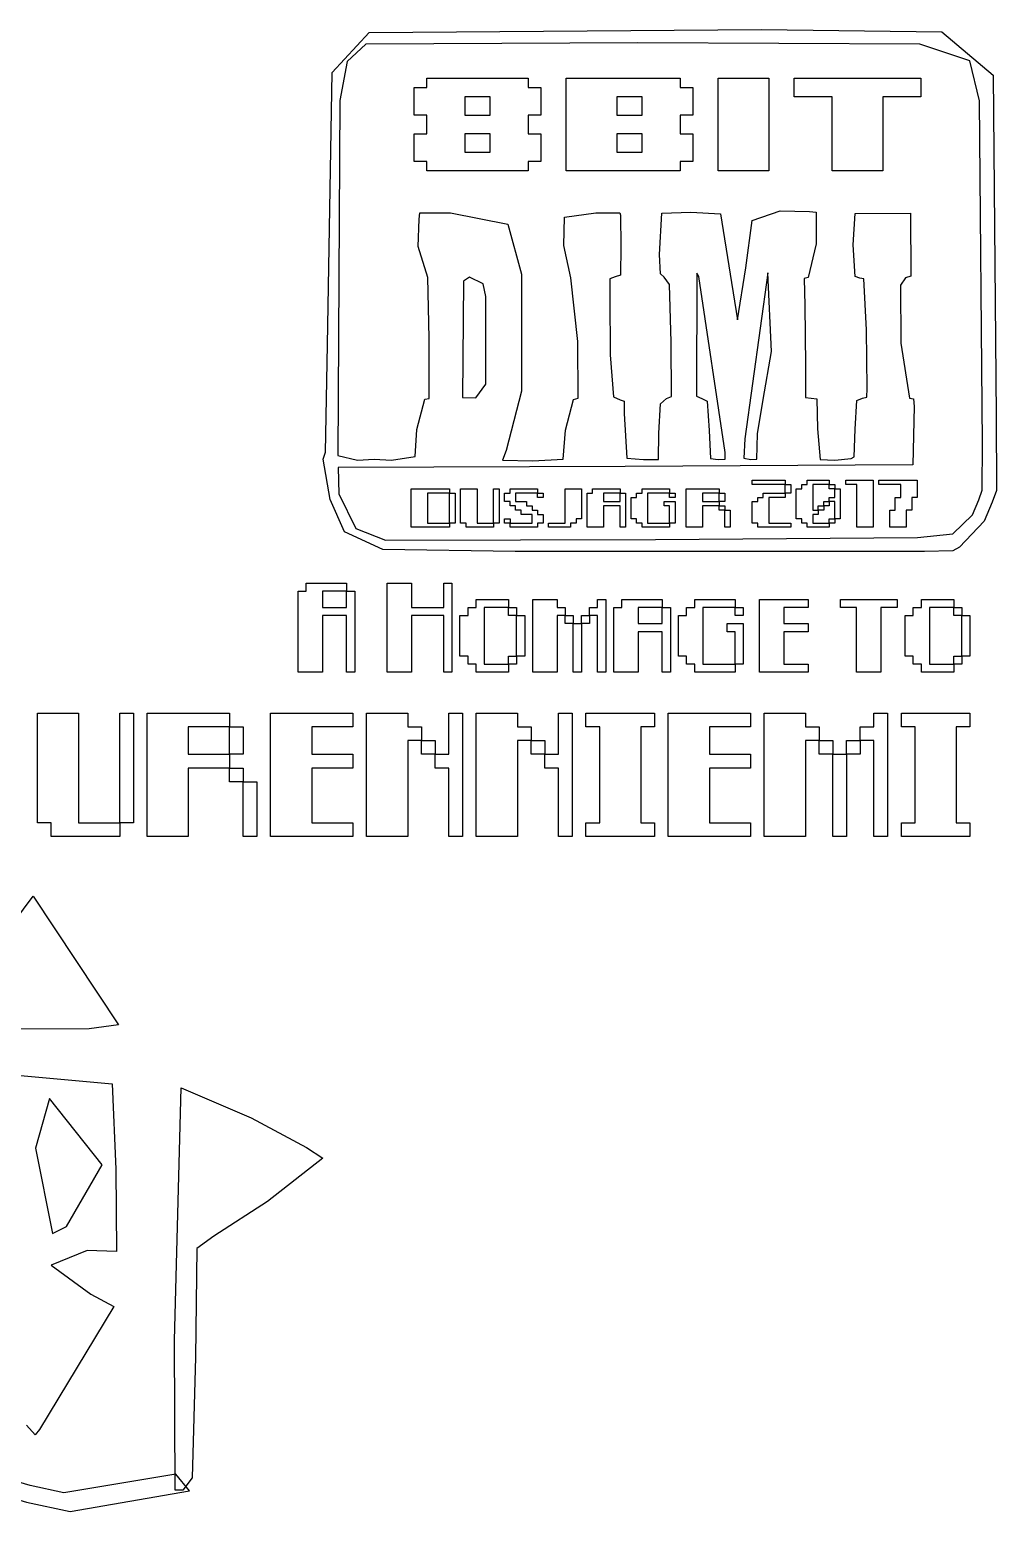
# Model space of a CAD drawing. Extents: x 11 to 122, y 5 to 84.
# Drawn here: x 102.71 to 121.78, y 54.17 to 83.42 of the extents above; entities that cross this region are included whole.
import ezdxf

# ---------------------------------------------------------------- set-up
doc = ezdxf.new("R2010")
doc.units = 0
doc.layers.add('Layer_1', color=7, linetype='CONTINUOUS')

msp = doc.modelspace()

# ---------------------------------------------------------------- linework, layer by layer
at = {"layer": 'Layer_1', "color": 7}
for points in [[(112.28749, 73.119151), (109.675701, 73.158126), (108.923099, 73.504954), (108.638236, 74.140073), (108.499013, 74.937554), (108.54561, 75.078114), (108.585288, 77.19661), (108.675314, 82.570067), (109.410486, 83.358822), (117.149809, 83.418388), (120.708618, 83.376131), (121.721855, 82.517365), (121.783551, 75.80123), (121.784398, 74.321533), (121.704546, 74.090574), (121.546987, 73.718057), (121.055796, 73.201334), (120.926795, 73.131281), (120.367614, 73.115307), (112.287355, 73.119145), (112.28749, 73.119151)], [(115.060047, 73.349958), (120.227028, 73.390578), (120.92572, 73.462748), (121.314221, 73.837751), (121.436604, 74.132865), (121.502974, 74.329791), (121.511497, 75.246748), (121.453179, 82.011456), (121.258401, 82.802477), (120.274069, 83.13237), (114.708263, 83.158701), (109.343105, 83.130874), (108.977368, 82.792247), (108.832018, 82.02198), (108.788982, 75.008981), (109.179306, 74.921614), (109.504551, 74.935838), (109.852367, 74.91865), (110.318293, 74.989468), (110.348183, 75.524663), (110.507244, 76.121388), (110.590807, 76.135782), (110.590807, 77.325588), (110.564927, 78.522391), (110.373874, 79.135911), (110.396706, 79.678715), (110.408644, 79.799921), (111.011815, 79.799658), (112.145634, 79.575173), (112.411597, 78.593172), (112.411335, 76.279791), (112.113785, 75.111462), (112.042488, 74.918077), (112.636004, 74.905688), (113.237027, 74.940503), (113.281048, 75.511848), (113.443027, 76.116596), (113.533019, 76.142081), (113.524609, 77.259636), (113.390652, 78.515482), (113.250139, 79.155365), (113.264843, 79.718322), (113.882856, 79.800062), (114.355756, 79.800062), (114.367129, 79.752632), (114.372661, 79.137864), (114.366847, 78.570527), (114.263399, 78.535297), (114.159944, 78.500073), (114.154413, 78.143516), (114.165786, 76.999043), (114.230254, 76.171903), (114.358541, 76.108036), (114.439296, 76.08337), (114.439378, 75.839022), (114.495811, 74.960433), (114.821047, 74.930673), (115.117078, 74.930673), (115.126872, 75.452395), (115.160335, 76.033228), (115.278685, 76.135017), (115.373376, 76.177689), (115.36522, 77.245815), (115.333111, 78.38772), (115.231587, 78.528755), (115.154033, 78.596006), (115.137748, 78.981962), (115.181095, 79.792233), (115.756549, 79.816561), (116.338102, 79.783803), (116.530137, 78.588005), (116.67387, 77.692127), (116.838538, 78.714486), (116.964762, 79.649479), (117.519154, 79.842243), (118.098491, 79.828696), (118.225669, 79.815149), (118.225669, 79.187188), (118.072422, 78.522919), (117.991588, 78.508271), (118.005191, 77.970291), (118.018794, 76.794316), (118.018794, 76.156327), (118.130391, 76.142103), (118.241984, 76.127879), (118.257224, 75.538094), (118.305981, 74.934325), (118.598157, 74.920214), (118.918863, 74.951961), (118.980932, 74.98381), (118.996708, 75.530858), (119.033592, 76.099392), (119.141946, 76.142326), (119.229211, 76.163775), (119.235815, 76.332412), (119.220096, 77.490671), (119.172081, 78.496898), (119.093482, 78.513803), (119.000493, 78.543956), (118.96033, 79.167438), (119.000374, 79.791067), (120.091807, 79.794708), (120.094065, 78.554158), (119.990692, 78.515908), (119.894215, 78.376764), (119.899041, 77.228272), (120.067428, 76.142626), (120.146665, 76.128994), (120.160325, 75.97774), (120.136787, 74.824445), (114.463054, 74.796056), (108.798781, 74.777232), (108.808715, 74.256066), (109.147221, 73.568652), (109.732126, 73.34262), (115.059985, 73.350042), (115.060047, 73.349958)], [(112.797234, 80.81414), (112.547233, 80.81414), (112.547233, 80.631424), (110.547229, 80.631424), (110.547229, 80.81414), (110.297225, 80.81414), (110.297225, 81.362275), (110.547229, 81.362275), (110.547229, 81.727702), (110.297225, 81.727702), (110.297225, 82.275837), (110.547229, 82.275837), (110.547229, 82.45855), (112.547233, 82.45855), (112.547233, 82.275837), (112.797234, 82.275837), (112.797234, 81.727702), (112.547233, 81.727702), (112.547233, 81.362275), (112.797234, 81.362275), (112.797234, 80.81414)], [(115.797251, 80.81414), (115.547244, 80.81414), (115.547244, 80.631424), (113.297236, 80.631424), (113.297236, 82.45855), (115.547244, 82.45855), (115.547244, 82.275837), (115.797251, 82.275837), (115.797251, 81.727702), (115.547244, 81.727702), (115.547244, 81.362275), (115.797251, 81.362275), (115.797251, 80.81414)], [(117.297254, 80.631424), (116.29725, 80.631424), (116.29725, 82.45855), (117.297254, 82.45855), (117.297254, 80.631424)], [(120.297267, 82.093123), (119.547262, 82.093123), (119.547262, 80.631424), (118.547261, 80.631424), (118.547261, 82.093123), (117.797255, 82.093123), (117.797255, 82.45855), (120.297267, 82.45855), (120.297267, 82.093123)], [(111.797231, 81.727702), (111.797231, 82.093123), (111.297226, 82.093123), (111.297226, 81.727702), (111.797231, 81.727702)], [(114.797247, 81.727702), (114.797247, 82.093123), (114.297243, 82.093123), (114.297243, 81.727702), (114.797247, 81.727702)], [(111.797231, 80.996848), (111.797231, 81.362275), (111.297226, 81.362275), (111.297226, 80.996848), (111.797231, 80.996848)], [(114.797247, 80.996848), (114.797247, 81.362275), (114.297243, 81.362275), (114.297243, 80.996848), (114.797247, 80.996848)], [(111.511588, 76.150852), (111.708588, 76.418628), (111.709152, 78.151853), (111.656865, 78.400542), (111.388282, 78.530341), (111.268129, 78.450839), (111.251083, 76.156923), (111.511687, 76.150855), (111.511687, 76.150855), (111.511588, 76.150852)], [(116.431359, 75.067573), (115.911943, 78.545697), (115.875844, 78.60894), (115.867942, 76.183638), (115.973897, 76.139626), (116.078948, 76.081843), (116.117951, 75.505644), (116.146459, 74.951388), (116.298091, 74.934878), (116.435976, 74.941087), (116.431348, 75.067562), (116.431359, 75.067573)], [(117.071501, 75.436621), (117.181734, 76.118687), (117.346434, 77.066534), (117.276592, 78.616154), (116.819988, 75.342167), (116.802687, 74.956516), (116.94105, 74.93487), (117.05671, 74.941107), (117.071498, 75.43663), (117.071501, 75.436621)], [(110.237075, 73.593865), (110.237075, 73.678298), (110.237075, 73.76273), (110.237075, 73.847163), (110.237075, 73.931598), (110.237075, 74.01603), (110.237075, 74.100468), (110.237075, 74.184901), (110.237075, 74.269333), (110.237075, 74.353763), (110.345609, 74.353763), (110.454144, 74.353763), (110.562675, 74.353763), (110.671206, 74.353763), (110.779743, 74.353763), (110.888275, 74.353763), (110.996806, 74.353763), (110.996806, 74.269333), (110.888275, 74.269333), (110.779743, 74.269333), (110.671206, 74.269333), (110.562675, 74.269333), (110.562675, 74.184901), (110.562675, 74.100468), (110.562675, 74.01603), (110.562675, 73.931598), (110.562675, 73.847163), (110.562675, 73.76273), (110.562675, 73.678298), (110.671206, 73.678298), (110.779743, 73.678298), (110.888275, 73.678298), (110.996806, 73.678298), (110.996806, 73.593865), (110.888275, 73.593865), (110.779743, 73.593865), (110.671206, 73.593865), (110.562675, 73.593865), (110.454144, 73.593865), (110.345609, 73.593865), (110.237075, 73.593865), (110.237075, 73.593865), (110.237075, 73.593865)], [(111.213875, 73.678298), (111.213875, 73.76273), (111.213875, 73.847163), (111.213875, 73.931598), (111.213875, 74.01603), (111.213875, 74.100468), (111.213875, 74.184901), (111.213875, 74.269333), (111.213875, 74.353763), (111.322409, 74.353763), (111.43094, 74.353763), (111.539474, 74.353763), (111.539474, 74.269333), (111.539474, 74.184901), (111.539474, 74.100468), (111.539474, 74.01603), (111.539474, 73.931598), (111.539474, 73.847163), (111.539474, 73.76273), (111.539474, 73.678298), (111.648006, 73.678298), (111.75654, 73.678298), (111.865074, 73.678298), (111.865074, 73.593865), (111.75654, 73.593865), (111.648006, 73.593865), (111.539474, 73.593865), (111.43094, 73.593865), (111.322409, 73.593865), (111.322409, 73.678298), (111.213875, 73.678298), (111.213875, 73.678298), (111.213875, 73.678298)], [(111.865074, 73.678298), (111.865074, 73.76273), (111.865074, 73.847163), (111.865074, 73.931598), (111.865074, 74.01603), (111.865074, 74.100468), (111.865074, 74.184901), (111.865074, 74.269333), (111.865074, 74.353763), (111.973608, 74.353763), (111.973608, 74.269333), (111.973608, 74.184901), (111.973608, 74.100468), (111.973608, 74.01603), (111.973608, 73.931598), (111.973608, 73.847163), (111.973608, 73.76273), (111.973608, 73.678298), (111.865074, 73.678298), (111.865074, 73.678298), (111.865074, 73.678298)], [(112.082143, 74.100468), (112.082143, 74.184901), (112.082143, 74.269333), (112.190674, 74.269333), (112.190674, 74.353763), (112.299211, 74.353763), (112.407745, 74.353763), (112.516274, 74.353763), (112.624808, 74.353763), (112.733342, 74.353763), (112.733342, 74.269333), (112.624808, 74.269333), (112.516274, 74.269333), (112.407745, 74.269333), (112.299211, 74.269333), (112.299211, 74.184901), (112.299211, 74.100468), (112.407745, 74.100468), (112.516274, 74.100468), (112.516274, 74.01603), (112.624808, 74.01603), (112.624808, 73.931598), (112.733342, 73.931598), (112.733342, 73.847163), (112.841876, 73.847163), (112.841876, 73.76273), (112.841876, 73.678298), (112.733342, 73.678298), (112.733342, 73.593865), (112.624808, 73.593865), (112.516274, 73.593865), (112.407745, 73.593865), (112.299211, 73.593865), (112.190674, 73.593865), (112.190674, 73.678298), (112.299211, 73.678298), (112.407745, 73.678298), (112.516274, 73.678298), (112.624808, 73.678298), (112.624808, 73.76273), (112.624808, 73.847163), (112.516274, 73.847163), (112.407745, 73.847163), (112.407745, 73.931598), (112.299211, 73.931598), (112.299211, 74.01603), (112.190674, 74.01603), (112.190674, 74.100468), (112.082143, 74.100468), (112.082143, 74.100468), (112.082143, 74.100468)], [(112.950405, 73.593865), (112.950405, 73.678298), (113.058939, 73.678298), (113.167476, 73.678298), (113.276007, 73.678298), (113.276007, 73.76273), (113.276007, 73.847163), (113.276007, 73.931598), (113.276007, 74.01603), (113.276007, 74.100468), (113.276007, 74.184901), (113.276007, 74.269333), (113.276007, 74.353763), (113.384539, 74.353763), (113.49307, 74.353763), (113.601607, 74.353763), (113.601607, 74.269333), (113.601607, 74.184901), (113.601607, 74.100468), (113.601607, 74.01603), (113.601607, 73.931598), (113.601607, 73.847163), (113.601607, 73.76273), (113.49307, 73.76273), (113.49307, 73.678298), (113.384539, 73.678298), (113.384539, 73.593865), (113.276007, 73.593865), (113.167476, 73.593865), (113.058939, 73.593865), (112.950405, 73.593865), (112.950405, 73.593865), (112.950405, 73.593865)], [(113.710139, 73.593865), (113.710139, 73.678298), (113.710139, 73.76273), (113.710139, 73.847163), (113.710139, 73.931598), (113.710139, 74.01603), (113.710139, 74.100468), (113.710139, 74.184901), (113.710139, 74.269333), (113.81867, 74.269333), (113.81867, 74.353763), (113.927207, 74.353763), (114.035738, 74.353763), (114.144273, 74.353763), (114.252804, 74.353763), (114.361341, 74.353763), (114.361341, 74.269333), (114.252804, 74.269333), (114.144273, 74.269333), (114.035738, 74.269333), (114.035738, 74.184901), (114.035738, 74.100468), (114.144273, 74.100468), (114.252804, 74.100468), (114.361341, 74.100468), (114.361341, 74.184901), (114.361341, 74.269333), (114.469875, 74.269333), (114.469875, 74.184901), (114.469875, 74.100468), (114.469875, 74.01603), (114.469875, 73.931598), (114.469875, 73.847163), (114.469875, 73.76273), (114.469875, 73.678298), (114.469875, 73.593865), (114.361341, 73.593865), (114.361341, 73.678298), (114.361341, 73.76273), (114.361341, 73.847163), (114.361341, 73.931598), (114.361341, 74.01603), (114.252804, 74.01603), (114.144273, 74.01603), (114.035738, 74.01603), (114.035738, 73.931598), (114.035738, 73.847163), (114.035738, 73.76273), (114.035738, 73.678298), (114.035738, 73.593865), (113.927207, 73.593865), (113.81867, 73.593865), (113.710139, 73.593865), (113.710139, 73.593865), (113.710139, 73.593865)], [(114.578407, 73.76273), (114.578407, 73.847163), (114.578407, 73.931598), (114.578407, 74.01603), (114.578407, 74.100468), (114.578407, 74.184901), (114.686941, 74.184901), (114.686941, 74.269333), (114.795472, 74.269333), (114.795472, 74.353763), (114.904006, 74.353763), (115.012538, 74.353763), (115.121075, 74.353763), (115.229606, 74.353763), (115.338138, 74.353763), (115.338138, 74.269333), (115.229606, 74.269333), (115.121075, 74.269333), (115.012538, 74.269333), (114.904006, 74.269333), (114.904006, 74.184901), (114.904006, 74.100468), (114.904006, 74.01603), (114.904006, 73.931598), (114.904006, 73.847163), (114.904006, 73.76273), (114.904006, 73.678298), (115.012538, 73.678298), (115.121075, 73.678298), (115.229606, 73.678298), (115.338138, 73.678298), (115.338138, 73.593865), (115.229606, 73.593865), (115.121075, 73.593865), (115.012538, 73.593865), (114.904006, 73.593865), (114.795472, 73.593865), (114.795472, 73.678298), (114.686941, 73.678298), (114.686941, 73.76273), (114.578407, 73.76273), (114.578407, 73.76273), (114.578407, 73.76273)], [(115.663737, 73.593865), (115.663737, 73.678298), (115.663737, 73.76273), (115.663737, 73.847163), (115.663737, 73.931598), (115.663737, 74.01603), (115.663737, 74.100468), (115.663737, 74.184901), (115.663737, 74.269333), (115.663737, 74.353763), (115.772269, 74.353763), (115.880803, 74.353763), (115.98934, 74.353763), (116.097871, 74.353763), (116.206403, 74.353763), (116.314934, 74.353763), (116.314934, 74.269333), (116.206403, 74.269333), (116.097871, 74.269333), (115.98934, 74.269333), (115.98934, 74.184901), (115.98934, 74.100468), (116.097871, 74.100468), (116.206403, 74.100468), (116.314934, 74.100468), (116.314934, 74.01603), (116.206403, 74.01603), (116.097871, 74.01603), (115.98934, 74.01603), (115.98934, 73.931598), (115.98934, 73.847163), (115.98934, 73.76273), (115.98934, 73.678298), (115.98934, 73.593865), (115.880803, 73.593865), (115.772269, 73.593865), (115.663737, 73.593865), (115.663737, 73.593865), (115.663737, 73.593865)], [(116.966139, 74.438201), (116.966139, 74.52263), (117.074673, 74.52263), (117.183205, 74.52263), (117.291739, 74.52263), (117.40027, 74.52263), (117.508805, 74.52263), (117.617336, 74.52263), (117.617336, 74.438201), (117.508805, 74.438201), (117.40027, 74.438201), (117.291739, 74.438201), (117.183205, 74.438201), (117.074673, 74.438201), (116.966139, 74.438201), (116.966139, 74.438201), (116.966139, 74.438201)], [(117.617336, 74.269333), (117.617336, 74.353763), (117.617336, 74.438201), (117.72587, 74.438201), (117.72587, 74.353763), (117.72587, 74.269333), (117.617336, 74.269333), (117.617336, 74.269333), (117.617336, 74.269333)], [(117.834404, 73.76273), (117.834404, 73.847163), (117.834404, 73.931598), (117.834404, 74.01603), (117.834404, 74.100468), (117.834404, 74.184901), (117.834404, 74.269333), (117.834404, 74.353763), (117.942939, 74.353763), (117.942939, 74.438201), (118.051473, 74.438201), (118.051473, 74.52263), (118.160001, 74.52263), (118.268536, 74.52263), (118.37707, 74.52263), (118.485604, 74.52263), (118.485604, 74.438201), (118.37707, 74.438201), (118.268536, 74.438201), (118.160001, 74.438201), (118.160001, 74.353763), (118.160001, 74.269333), (118.160001, 74.184901), (118.160001, 74.100468), (118.160001, 74.01603), (118.160001, 73.931598), (118.268536, 73.931598), (118.268536, 73.847163), (118.160001, 73.847163), (118.160001, 73.76273), (118.160001, 73.678298), (118.268536, 73.678298), (118.37707, 73.678298), (118.485604, 73.678298), (118.485604, 73.593865), (118.37707, 73.593865), (118.268536, 73.593865), (118.160001, 73.593865), (118.051473, 73.593865), (118.051473, 73.678298), (117.942939, 73.678298), (117.942939, 73.76273), (117.834404, 73.76273), (117.834404, 73.76273), (117.834404, 73.76273)], [(118.485604, 74.353763), (118.485604, 74.438201), (118.594138, 74.438201), (118.594138, 74.353763), (118.485604, 74.353763), (118.485604, 74.353763), (118.485604, 74.353763)], [(118.485604, 74.100468), (118.485604, 74.184901), (118.594138, 74.184901), (118.594138, 74.269333), (118.594138, 74.353763), (118.702667, 74.353763), (118.702667, 74.269333), (118.702667, 74.184901), (118.702667, 74.100468), (118.702667, 74.01603), (118.702667, 73.931598), (118.702667, 73.847163), (118.702667, 73.76273), (118.594138, 73.76273), (118.594138, 73.847163), (118.594138, 73.931598), (118.594138, 74.01603), (118.594138, 74.100468), (118.485604, 74.100468), (118.485604, 74.100468), (118.485604, 74.100468)], [(118.811204, 74.438201), (118.811204, 74.52263), (118.919735, 74.52263), (119.028269, 74.52263), (119.136806, 74.52263), (119.245338, 74.52263), (119.353872, 74.52263), (119.353872, 74.438201), (119.353872, 74.353763), (119.353872, 74.269333), (119.353872, 74.184901), (119.353872, 74.100468), (119.353872, 74.01603), (119.353872, 73.931598), (119.353872, 73.847163), (119.353872, 73.76273), (119.353872, 73.678298), (119.353872, 73.593865), (119.245338, 73.593865), (119.136806, 73.593865), (119.028269, 73.593865), (119.028269, 73.678298), (119.028269, 73.76273), (119.028269, 73.847163), (119.028269, 73.931598), (119.028269, 74.01603), (119.028269, 74.100468), (119.028269, 74.184901), (119.028269, 74.269333), (119.028269, 74.353763), (119.028269, 74.438201), (118.919735, 74.438201), (118.811204, 74.438201), (118.811204, 74.438201), (118.811204, 74.438201)], [(119.462403, 74.438201), (119.462403, 74.52263), (119.570937, 74.52263), (119.679469, 74.52263), (119.788003, 74.52263), (119.896537, 74.52263), (120.005071, 74.52263), (120.113603, 74.52263), (120.222134, 74.52263), (120.222134, 74.438201), (120.222134, 74.353763), (120.222134, 74.269333), (120.222134, 74.184901), (120.113603, 74.184901), (120.113603, 74.100468), (120.113603, 74.01603), (120.113603, 73.931598), (120.005071, 73.931598), (120.005071, 73.847163), (120.005071, 73.76273), (120.005071, 73.678298), (120.005071, 73.593865), (119.896537, 73.593865), (119.788003, 73.593865), (119.679469, 73.593865), (119.679469, 73.678298), (119.679469, 73.76273), (119.679469, 73.847163), (119.679469, 73.931598), (119.788003, 73.931598), (119.788003, 74.01603), (119.788003, 74.100468), (119.788003, 74.184901), (119.896537, 74.184901), (119.896537, 74.269333), (119.896537, 74.353763), (119.896537, 74.438201), (119.788003, 74.438201), (119.679469, 74.438201), (119.570937, 74.438201), (119.462403, 74.438201), (119.462403, 74.438201), (119.462403, 74.438201)], [(110.996806, 73.678298), (110.996806, 73.76273), (110.996806, 73.847163), (110.996806, 73.931598), (110.996806, 74.01603), (110.996806, 74.100468), (110.996806, 74.184901), (110.996806, 74.269333), (111.105338, 74.269333), (111.105338, 74.184901), (111.105338, 74.100468), (111.105338, 74.01603), (111.105338, 73.931598), (111.105338, 73.847163), (111.105338, 73.76273), (111.105338, 73.678298), (110.996806, 73.678298), (110.996806, 73.678298), (110.996806, 73.678298)], [(112.733342, 74.184901), (112.733342, 74.269333), (112.841876, 74.269333), (112.841876, 74.184901), (112.733342, 74.184901), (112.733342, 74.184901), (112.733342, 74.184901)], [(115.229606, 74.01603), (115.229606, 74.100468), (115.338138, 74.100468), (115.446672, 74.100468), (115.446672, 74.01603), (115.446672, 73.931598), (115.446672, 73.847163), (115.446672, 73.76273), (115.446672, 73.678298), (115.338138, 73.678298), (115.338138, 73.76273), (115.338138, 73.847163), (115.338138, 73.931598), (115.338138, 74.01603), (115.229606, 74.01603), (115.229606, 74.01603), (115.229606, 74.01603)], [(115.338138, 74.184901), (115.338138, 74.269333), (115.446672, 74.269333), (115.446672, 74.184901), (115.338138, 74.184901), (115.338138, 74.184901), (115.338138, 74.184901)], [(116.314934, 74.100468), (116.314934, 74.184901), (116.314934, 74.269333), (116.423471, 74.269333), (116.423471, 74.184901), (116.423471, 74.100468), (116.314934, 74.100468), (116.314934, 74.100468), (116.314934, 74.100468)], [(116.314934, 73.931598), (116.314934, 74.01603), (116.423471, 74.01603), (116.423471, 73.931598), (116.314934, 73.931598), (116.314934, 73.931598), (116.314934, 73.931598)], [(116.966139, 73.678298), (116.966139, 73.76273), (116.966139, 73.847163), (116.966139, 73.931598), (116.966139, 74.01603), (116.966139, 74.100468), (117.074673, 74.100468), (117.074673, 74.184901), (117.183205, 74.184901), (117.183205, 74.269333), (117.291739, 74.269333), (117.40027, 74.269333), (117.508805, 74.269333), (117.617336, 74.269333), (117.617336, 74.184901), (117.508805, 74.184901), (117.40027, 74.184901), (117.291739, 74.184901), (117.291739, 74.100468), (117.291739, 74.01603), (117.291739, 73.931598), (117.291739, 73.847163), (117.291739, 73.76273), (117.291739, 73.678298), (117.40027, 73.678298), (117.508805, 73.678298), (117.617336, 73.678298), (117.72587, 73.678298), (117.72587, 73.593865), (117.617336, 73.593865), (117.508805, 73.593865), (117.40027, 73.593865), (117.291739, 73.593865), (117.183205, 73.593865), (117.074673, 73.593865), (117.074673, 73.678298), (116.966139, 73.678298), (116.966139, 73.678298), (116.966139, 73.678298)], [(118.268536, 73.931598), (118.268536, 74.01603), (118.37707, 74.01603), (118.37707, 73.931598), (118.268536, 73.931598), (118.268536, 73.931598), (118.268536, 73.931598)], [(118.37707, 74.01603), (118.37707, 74.100468), (118.485604, 74.100468), (118.485604, 74.01603), (118.37707, 74.01603), (118.37707, 74.01603), (118.37707, 74.01603)], [(112.082143, 73.678298), (112.082143, 73.76273), (112.190674, 73.76273), (112.190674, 73.678298), (112.082143, 73.678298), (112.082143, 73.678298), (112.082143, 73.678298)], [(116.423471, 73.593865), (116.423471, 73.678298), (116.423471, 73.76273), (116.423471, 73.847163), (116.423471, 73.931598), (116.532005, 73.931598), (116.532005, 73.847163), (116.532005, 73.76273), (116.532005, 73.678298), (116.532005, 73.593865), (116.423471, 73.593865), (116.423471, 73.593865), (116.423471, 73.593865)], [(118.485604, 73.678298), (118.485604, 73.76273), (118.594138, 73.76273), (118.594138, 73.678298), (118.485604, 73.678298), (118.485604, 73.678298), (118.485604, 73.678298)], [(108.005756, 70.733566), (108.005756, 70.893292), (108.005756, 71.053016), (108.005756, 71.212742), (108.005756, 71.372469), (108.005756, 71.532195), (108.005756, 71.691919), (108.005756, 71.851646), (108.005756, 72.011375), (108.005756, 72.171101), (108.005756, 72.330825), (108.165485, 72.330825), (108.165485, 72.490551), (108.325209, 72.490551), (108.484935, 72.490551), (108.644662, 72.490551), (108.804388, 72.490551), (108.964115, 72.490551), (108.964115, 72.330825), (108.804388, 72.330825), (108.644662, 72.330825), (108.484935, 72.330825), (108.484935, 72.171101), (108.484935, 72.011375), (108.644662, 72.011375), (108.804388, 72.011375), (108.964115, 72.011375), (108.964115, 72.171101), (108.964115, 72.330825), (109.123838, 72.330825), (109.123838, 72.171101), (109.123838, 72.011375), (109.123838, 71.851646), (109.123838, 71.691919), (109.123838, 71.532195), (109.123838, 71.372469), (109.123838, 71.212742), (109.123838, 71.053016), (109.123838, 70.893292), (109.123838, 70.733566), (108.964115, 70.733566), (108.964115, 70.893292), (108.964115, 71.053016), (108.964115, 71.212742), (108.964115, 71.372469), (108.964115, 71.532195), (108.964115, 71.691919), (108.964115, 71.851646), (108.804388, 71.851646), (108.644662, 71.851646), (108.484935, 71.851646), (108.484935, 71.691919), (108.484935, 71.532195), (108.484935, 71.372469), (108.484935, 71.212742), (108.484935, 71.053016), (108.484935, 70.893292), (108.484935, 70.733566), (108.325209, 70.733566), (108.165485, 70.733566), (108.005756, 70.733566), (108.005756, 70.733566), (108.005756, 70.733566)], [(109.762742, 70.733566), (109.762742, 70.893292), (109.762742, 71.053016), (109.762742, 71.212742), (109.762742, 71.372469), (109.762742, 71.532195), (109.762742, 71.691919), (109.762742, 71.851646), (109.762742, 72.011375), (109.762742, 72.171101), (109.762742, 72.330825), (109.762742, 72.490551), (109.922468, 72.490551), (110.082192, 72.490551), (110.241918, 72.490551), (110.241918, 72.330825), (110.241918, 72.171101), (110.241918, 72.011375), (110.401648, 72.011375), (110.561371, 72.011375), (110.721098, 72.011375), (110.880824, 72.011375), (110.880824, 72.171101), (110.880824, 72.330825), (110.880824, 72.490551), (111.040548, 72.490551), (111.040548, 72.330825), (111.040548, 72.171101), (111.040548, 72.011375), (111.040548, 71.851646), (111.040548, 71.691919), (111.040548, 71.532195), (111.040548, 71.372469), (111.040548, 71.212742), (111.040548, 71.053016), (111.040548, 70.893292), (111.040548, 70.733566), (110.880824, 70.733566), (110.880824, 70.893292), (110.880824, 71.053016), (110.880824, 71.212742), (110.880824, 71.372469), (110.880824, 71.532195), (110.880824, 71.691919), (110.880824, 71.851646), (110.721098, 71.851646), (110.561371, 71.851646), (110.401648, 71.851646), (110.241918, 71.851646), (110.241918, 71.691919), (110.241918, 71.532195), (110.241918, 71.372469), (110.241918, 71.212742), (110.241918, 71.053016), (110.241918, 70.893292), (110.241918, 70.733566), (110.082192, 70.733566), (109.922468, 70.733566), (109.762742, 70.733566), (109.762742, 70.733566), (109.762742, 70.733566)], [(111.200274, 71.053016), (111.200274, 71.212742), (111.200274, 71.372469), (111.200274, 71.532195), (111.200274, 71.691919), (111.200274, 71.851646), (111.360001, 71.851646), (111.360001, 72.011375), (111.519727, 72.011375), (111.519727, 72.171101), (111.679454, 72.171101), (111.839177, 72.171101), (111.998901, 72.171101), (112.15863, 72.171101), (112.15863, 72.011375), (111.998901, 72.011375), (111.839177, 72.011375), (111.679454, 72.011375), (111.679454, 71.851646), (111.679454, 71.691919), (111.679454, 71.532195), (111.679454, 71.372469), (111.679454, 71.212742), (111.679454, 71.053016), (111.679454, 70.893292), (111.839177, 70.893292), (111.998901, 70.893292), (112.15863, 70.893292), (112.15863, 70.733566), (111.998901, 70.733566), (111.839177, 70.733566), (111.679454, 70.733566), (111.519727, 70.733566), (111.519727, 70.893292), (111.360001, 70.893292), (111.360001, 71.053016), (111.200274, 71.053016), (111.200274, 71.053016), (111.200274, 71.053016)], [(112.15863, 71.851646), (112.15863, 72.011375), (112.318357, 72.011375), (112.318357, 71.851646), (112.15863, 71.851646), (112.15863, 71.851646), (112.15863, 71.851646)], [(112.637813, 70.733566), (112.637813, 70.893292), (112.637813, 71.053016), (112.637813, 71.212742), (112.637813, 71.372469), (112.637813, 71.532195), (112.637813, 71.691919), (112.637813, 71.851646), (112.637813, 72.011375), (112.637813, 72.171101), (112.797536, 72.171101), (112.957263, 72.171101), (113.116989, 72.171101), (113.116989, 72.011375), (113.276716, 72.011375), (113.276716, 71.851646), (113.116989, 71.851646), (113.116989, 71.691919), (113.116989, 71.532195), (113.116989, 71.372469), (113.116989, 71.212742), (113.116989, 71.053016), (113.116989, 70.893292), (113.116989, 70.733566), (112.957263, 70.733566), (112.797536, 70.733566), (112.637813, 70.733566), (112.637813, 70.733566), (112.637813, 70.733566)], [(113.75589, 71.851646), (113.75589, 72.011375), (113.915616, 72.011375), (113.915616, 72.171101), (114.075343, 72.171101), (114.075343, 72.011375), (114.075343, 71.851646), (114.075343, 71.691919), (114.075343, 71.532195), (114.075343, 71.372469), (114.075343, 71.212742), (114.075343, 71.053016), (114.075343, 70.893292), (114.075343, 70.733566), (113.915616, 70.733566), (113.915616, 70.893292), (113.915616, 71.053016), (113.915616, 71.212742), (113.915616, 71.372469), (113.915616, 71.532195), (113.915616, 71.691919), (113.915616, 71.851646), (113.75589, 71.851646), (113.75589, 71.851646), (113.75589, 71.851646)], [(114.235069, 70.733566), (114.235069, 70.893292), (114.235069, 71.053016), (114.235069, 71.212742), (114.235069, 71.372469), (114.235069, 71.532195), (114.235069, 71.691919), (114.235069, 71.851646), (114.235069, 72.011375), (114.394796, 72.011375), (114.394796, 72.171101), (114.554519, 72.171101), (114.714243, 72.171101), (114.873969, 72.171101), (115.033699, 72.171101), (115.193425, 72.171101), (115.193425, 72.011375), (115.033699, 72.011375), (114.873969, 72.011375), (114.714243, 72.011375), (114.714243, 71.851646), (114.714243, 71.691919), (114.873969, 71.691919), (115.033699, 71.691919), (115.193425, 71.691919), (115.193425, 71.851646), (115.193425, 72.011375), (115.353152, 72.011375), (115.353152, 71.851646), (115.353152, 71.691919), (115.353152, 71.532195), (115.353152, 71.372469), (115.353152, 71.212742), (115.353152, 71.053016), (115.353152, 70.893292), (115.353152, 70.733566), (115.193425, 70.733566), (115.193425, 70.893292), (115.193425, 71.053016), (115.193425, 71.212742), (115.193425, 71.372469), (115.193425, 71.532195), (115.033699, 71.532195), (114.873969, 71.532195), (114.714243, 71.532195), (114.714243, 71.372469), (114.714243, 71.212742), (114.714243, 71.053016), (114.714243, 70.893292), (114.714243, 70.733566), (114.554519, 70.733566), (114.394796, 70.733566), (114.235069, 70.733566), (114.235069, 70.733566), (114.235069, 70.733566)], [(115.512875, 71.053016), (115.512875, 71.212742), (115.512875, 71.372469), (115.512875, 71.532195), (115.512875, 71.691919), (115.512875, 71.851646), (115.672602, 71.851646), (115.672602, 72.011375), (115.832328, 72.011375), (115.832328, 72.171101), (115.992052, 72.171101), (116.151781, 72.171101), (116.311508, 72.171101), (116.471232, 72.171101), (116.630958, 72.171101), (116.630958, 72.011375), (116.471232, 72.011375), (116.311508, 72.011375), (116.151781, 72.011375), (115.992052, 72.011375), (115.992052, 71.851646), (115.992052, 71.691919), (115.992052, 71.532195), (115.992052, 71.372469), (115.992052, 71.212742), (115.992052, 71.053016), (115.992052, 70.893292), (116.151781, 70.893292), (116.311508, 70.893292), (116.471232, 70.893292), (116.630958, 70.893292), (116.630958, 70.733566), (116.471232, 70.733566), (116.311508, 70.733566), (116.151781, 70.733566), (115.992052, 70.733566), (115.832328, 70.733566), (115.832328, 70.893292), (115.672602, 70.893292), (115.672602, 71.053016), (115.512875, 71.053016), (115.512875, 71.053016), (115.512875, 71.053016)], [(116.630958, 71.851646), (116.630958, 72.011375), (116.790684, 72.011375), (116.790684, 71.851646), (116.630958, 71.851646), (116.630958, 71.851646), (116.630958, 71.851646)], [(117.11014, 70.733566), (117.11014, 70.893292), (117.11014, 71.053016), (117.11014, 71.212742), (117.11014, 71.372469), (117.11014, 71.532195), (117.11014, 71.691919), (117.11014, 71.851646), (117.11014, 72.011375), (117.11014, 72.171101), (117.269864, 72.171101), (117.429588, 72.171101), (117.589314, 72.171101), (117.749041, 72.171101), (117.908767, 72.171101), (118.068494, 72.171101), (118.068494, 72.011375), (117.908767, 72.011375), (117.749041, 72.011375), (117.589314, 72.011375), (117.589314, 71.851646), (117.589314, 71.691919), (117.749041, 71.691919), (117.908767, 71.691919), (118.068494, 71.691919), (118.068494, 71.532195), (117.908767, 71.532195), (117.749041, 71.532195), (117.589314, 71.532195), (117.589314, 71.372469), (117.589314, 71.212742), (117.589314, 71.053016), (117.589314, 70.893292), (117.749041, 70.893292), (117.908767, 70.893292), (118.068494, 70.893292), (118.068494, 70.733566), (117.908767, 70.733566), (117.749041, 70.733566), (117.589314, 70.733566), (117.429588, 70.733566), (117.269864, 70.733566), (117.11014, 70.733566), (117.11014, 70.733566), (117.11014, 70.733566)], [(118.707397, 72.011375), (118.707397, 72.171101), (118.867123, 72.171101), (119.026847, 72.171101), (119.186571, 72.171101), (119.346297, 72.171101), (119.506026, 72.171101), (119.665753, 72.171101), (119.825479, 72.171101), (119.825479, 72.011375), (119.665753, 72.011375), (119.506026, 72.011375), (119.506026, 71.851646), (119.506026, 71.691919), (119.506026, 71.532195), (119.506026, 71.372469), (119.506026, 71.212742), (119.506026, 71.053016), (119.506026, 70.893292), (119.506026, 70.733566), (119.346297, 70.733566), (119.186571, 70.733566), (119.026847, 70.733566), (119.026847, 70.893292), (119.026847, 71.053016), (119.026847, 71.212742), (119.026847, 71.372469), (119.026847, 71.532195), (119.026847, 71.691919), (119.026847, 71.851646), (119.026847, 72.011375), (118.867123, 72.011375), (118.707397, 72.011375), (118.707397, 72.011375), (118.707397, 72.011375)], [(119.985203, 71.053016), (119.985203, 71.212742), (119.985203, 71.372469), (119.985203, 71.532195), (119.985203, 71.691919), (119.985203, 71.851646), (120.144932, 71.851646), (120.144932, 72.011375), (120.304656, 72.011375), (120.304656, 72.171101), (120.464382, 72.171101), (120.624109, 72.171101), (120.783835, 72.171101), (120.943559, 72.171101), (120.943559, 72.011375), (120.783835, 72.011375), (120.624109, 72.011375), (120.464382, 72.011375), (120.464382, 71.851646), (120.464382, 71.691919), (120.464382, 71.532195), (120.464382, 71.372469), (120.464382, 71.212742), (120.464382, 71.053016), (120.464382, 70.893292), (120.624109, 70.893292), (120.783835, 70.893292), (120.943559, 70.893292), (120.943559, 70.733566), (120.783835, 70.733566), (120.624109, 70.733566), (120.464382, 70.733566), (120.304656, 70.733566), (120.304656, 70.893292), (120.144932, 70.893292), (120.144932, 71.053016), (119.985203, 71.053016), (119.985203, 71.053016), (119.985203, 71.053016)], [(120.943559, 71.851646), (120.943559, 72.011375), (121.103286, 72.011375), (121.103286, 71.851646), (120.943559, 71.851646), (120.943559, 71.851646), (120.943559, 71.851646)], [(112.318357, 71.053016), (112.318357, 71.212742), (112.318357, 71.372469), (112.318357, 71.532195), (112.318357, 71.691919), (112.318357, 71.851646), (112.478083, 71.851646), (112.478083, 71.691919), (112.478083, 71.532195), (112.478083, 71.372469), (112.478083, 71.212742), (112.478083, 71.053016), (112.318357, 71.053016), (112.318357, 71.053016), (112.318357, 71.053016)], [(113.276716, 71.691919), (113.276716, 71.851646), (113.43644, 71.851646), (113.43644, 71.691919), (113.276716, 71.691919), (113.276716, 71.691919), (113.276716, 71.691919)], [(113.43644, 70.733566), (113.43644, 70.893292), (113.43644, 71.053016), (113.43644, 71.212742), (113.43644, 71.372469), (113.43644, 71.532195), (113.43644, 71.691919), (113.596166, 71.691919), (113.596166, 71.532195), (113.596166, 71.372469), (113.596166, 71.212742), (113.596166, 71.053016), (113.596166, 70.893292), (113.596166, 70.733566), (113.43644, 70.733566), (113.43644, 70.733566), (113.43644, 70.733566)], [(113.596166, 71.691919), (113.596166, 71.851646), (113.75589, 71.851646), (113.75589, 71.691919), (113.596166, 71.691919), (113.596166, 71.691919), (113.596166, 71.691919)], [(116.471232, 71.532195), (116.471232, 71.691919), (116.630958, 71.691919), (116.790684, 71.691919), (116.790684, 71.532195), (116.790684, 71.372469), (116.790684, 71.212742), (116.790684, 71.053016), (116.790684, 70.893292), (116.630958, 70.893292), (116.630958, 71.053016), (116.630958, 71.212742), (116.630958, 71.372469), (116.630958, 71.532195), (116.471232, 71.532195), (116.471232, 71.532195), (116.471232, 71.532195)], [(121.103286, 71.053016), (121.103286, 71.212742), (121.103286, 71.372469), (121.103286, 71.532195), (121.103286, 71.691919), (121.103286, 71.851646), (121.263012, 71.851646), (121.263012, 71.691919), (121.263012, 71.532195), (121.263012, 71.372469), (121.263012, 71.212742), (121.263012, 71.053016), (121.103286, 71.053016), (121.103286, 71.053016), (121.103286, 71.053016)], [(112.15863, 70.893292), (112.15863, 71.053016), (112.318357, 71.053016), (112.318357, 70.893292), (112.15863, 70.893292), (112.15863, 70.893292), (112.15863, 70.893292)], [(120.943559, 70.893292), (120.943559, 71.053016), (121.103286, 71.053016), (121.103286, 70.893292), (120.943559, 70.893292), (120.943559, 70.893292), (120.943559, 70.893292)], [(102.862798, 67.759243), (102.862798, 68.029835), (102.862798, 68.300429), (102.862798, 68.571018), (102.862798, 68.84161), (102.862798, 69.112202), (102.862798, 69.382788), (102.862798, 69.65338), (102.862798, 69.923975), (103.13339, 69.923975), (103.403979, 69.923975), (103.67457, 69.923975), (103.67457, 69.65338), (103.67457, 69.382788), (103.67457, 69.112202), (103.67457, 68.84161), (103.67457, 68.571018), (103.67457, 68.300429), (103.67457, 68.029835), (103.67457, 67.759243), (103.945162, 67.759243), (104.215754, 67.759243), (104.486343, 67.759243), (104.486343, 67.488654), (104.215754, 67.488654), (103.945162, 67.488654), (103.67457, 67.488654), (103.403979, 67.488654), (103.13339, 67.488654), (103.13339, 67.759243), (102.862798, 67.759243), (102.862798, 67.759243), (102.862798, 67.759243)], [(104.486343, 67.759243), (104.486343, 68.029835), (104.486343, 68.300429), (104.486343, 68.571018), (104.486343, 68.84161), (104.486343, 69.112202), (104.486343, 69.382788), (104.486343, 69.65338), (104.486343, 69.923975), (104.756935, 69.923975), (104.756935, 69.65338), (104.756935, 69.382788), (104.756935, 69.112202), (104.756935, 68.84161), (104.756935, 68.571018), (104.756935, 68.300429), (104.756935, 68.029835), (104.756935, 67.759243), (104.486343, 67.759243), (104.486343, 67.759243), (104.486343, 67.759243)], [(105.027524, 67.488654), (105.027524, 67.759243), (105.027524, 68.029835), (105.027524, 68.300429), (105.027524, 68.571018), (105.027524, 68.84161), (105.027524, 69.112202), (105.027524, 69.382788), (105.027524, 69.65338), (105.027524, 69.923975), (105.298119, 69.923975), (105.56871, 69.923975), (105.8393, 69.923975), (106.109889, 69.923975), (106.380478, 69.923975), (106.651069, 69.923975), (106.651069, 69.65338), (106.380478, 69.65338), (106.109889, 69.65338), (105.8393, 69.65338), (105.8393, 69.382788), (105.8393, 69.112202), (106.109889, 69.112202), (106.380478, 69.112202), (106.651069, 69.112202), (106.651069, 68.84161), (106.380478, 68.84161), (106.109889, 68.84161), (105.8393, 68.84161), (105.8393, 68.571018), (105.8393, 68.300429), (105.8393, 68.029835), (105.8393, 67.759243), (105.8393, 67.488654), (105.56871, 67.488654), (105.298119, 67.488654), (105.027524, 67.488654), (105.027524, 67.488654), (105.027524, 67.488654)], [(107.462845, 67.488654), (107.462845, 67.759243), (107.462845, 68.029835), (107.462845, 68.300429), (107.462845, 68.571018), (107.462845, 68.84161), (107.462845, 69.112202), (107.462845, 69.382788), (107.462845, 69.65338), (107.462845, 69.923975), (107.733437, 69.923975), (108.004023, 69.923975), (108.274618, 69.923975), (108.545209, 69.923975), (108.815799, 69.923975), (109.08639, 69.923975), (109.08639, 69.65338), (108.815799, 69.65338), (108.545209, 69.65338), (108.274618, 69.65338), (108.274618, 69.382788), (108.274618, 69.112202), (108.545209, 69.112202), (108.815799, 69.112202), (109.08639, 69.112202), (109.08639, 68.84161), (108.815799, 68.84161), (108.545209, 68.84161), (108.274618, 68.84161), (108.274618, 68.571018), (108.274618, 68.300429), (108.274618, 68.029835), (108.274618, 67.759243), (108.545209, 67.759243), (108.815799, 67.759243), (109.08639, 67.759243), (109.08639, 67.488654), (108.815799, 67.488654), (108.545209, 67.488654), (108.274618, 67.488654), (108.004023, 67.488654), (107.733437, 67.488654), (107.462845, 67.488654), (107.462845, 67.488654), (107.462845, 67.488654)], [(109.356982, 67.488654), (109.356982, 67.759243), (109.356982, 68.029835), (109.356982, 68.300429), (109.356982, 68.571018), (109.356982, 68.84161), (109.356982, 69.112202), (109.356982, 69.382788), (109.356982, 69.65338), (109.356982, 69.923975), (109.627574, 69.923975), (109.898166, 69.923975), (110.168758, 69.923975), (110.168758, 69.65338), (110.439347, 69.65338), (110.439347, 69.382788), (110.168758, 69.382788), (110.168758, 69.112202), (110.168758, 68.84161), (110.168758, 68.571018), (110.168758, 68.300429), (110.168758, 68.029835), (110.168758, 67.759243), (110.168758, 67.488654), (109.898166, 67.488654), (109.627574, 67.488654), (109.356982, 67.488654), (109.356982, 67.488654), (109.356982, 67.488654)], [(110.709939, 68.84161), (110.709939, 69.112202), (110.980533, 69.112202), (110.980533, 69.382788), (110.980533, 69.65338), (110.980533, 69.923975), (111.251122, 69.923975), (111.251122, 69.65338), (111.251122, 69.382788), (111.251122, 69.112202), (111.251122, 68.84161), (111.251122, 68.571018), (111.251122, 68.300429), (111.251122, 68.029835), (111.251122, 67.759243), (111.251122, 67.488654), (110.980533, 67.488654), (110.980533, 67.759243), (110.980533, 68.029835), (110.980533, 68.300429), (110.980533, 68.571018), (110.980533, 68.84161), (110.709939, 68.84161), (110.709939, 68.84161), (110.709939, 68.84161)], [(111.521714, 67.488654), (111.521714, 67.759243), (111.521714, 68.029835), (111.521714, 68.300429), (111.521714, 68.571018), (111.521714, 68.84161), (111.521714, 69.112202), (111.521714, 69.382788), (111.521714, 69.65338), (111.521714, 69.923975), (111.792306, 69.923975), (112.062892, 69.923975), (112.333484, 69.923975), (112.333484, 69.65338), (112.604079, 69.65338), (112.604079, 69.382788), (112.333484, 69.382788), (112.333484, 69.112202), (112.333484, 68.84161), (112.333484, 68.571018), (112.333484, 68.300429), (112.333484, 68.029835), (112.333484, 67.759243), (112.333484, 67.488654), (112.062892, 67.488654), (111.792306, 67.488654), (111.521714, 67.488654), (111.521714, 67.488654), (111.521714, 67.488654)], [(112.874668, 68.84161), (112.874668, 69.112202), (113.14526, 69.112202), (113.14526, 69.382788), (113.14526, 69.65338), (113.14526, 69.923975), (113.415849, 69.923975), (113.415849, 69.65338), (113.415849, 69.382788), (113.415849, 69.112202), (113.415849, 68.84161), (113.415849, 68.571018), (113.415849, 68.300429), (113.415849, 68.029835), (113.415849, 67.759243), (113.415849, 67.488654), (113.14526, 67.488654), (113.14526, 67.759243), (113.14526, 68.029835), (113.14526, 68.300429), (113.14526, 68.571018), (113.14526, 68.84161), (112.874668, 68.84161), (112.874668, 68.84161), (112.874668, 68.84161)], [(113.68644, 67.488654), (113.68644, 67.759243), (113.957032, 67.759243), (113.957032, 68.029835), (113.957032, 68.300429), (113.957032, 68.571018), (113.957032, 68.84161), (113.957032, 69.112202), (113.957032, 69.382788), (113.957032, 69.65338), (113.68644, 69.65338), (113.68644, 69.923975), (113.957032, 69.923975), (114.227621, 69.923975), (114.498213, 69.923975), (114.768805, 69.923975), (115.039394, 69.923975), (115.039394, 69.65338), (114.768805, 69.65338), (114.768805, 69.382788), (114.768805, 69.112202), (114.768805, 68.84161), (114.768805, 68.571018), (114.768805, 68.300429), (114.768805, 68.029835), (114.768805, 67.759243), (115.039394, 67.759243), (115.039394, 67.488654), (114.768805, 67.488654), (114.498213, 67.488654), (114.227621, 67.488654), (113.957032, 67.488654), (113.68644, 67.488654), (113.68644, 67.488654), (113.68644, 67.488654)], [(115.309989, 67.488654), (115.309989, 67.759243), (115.309989, 68.029835), (115.309989, 68.300429), (115.309989, 68.571018), (115.309989, 68.84161), (115.309989, 69.112202), (115.309989, 69.382788), (115.309989, 69.65338), (115.309989, 69.923975), (115.580581, 69.923975), (115.851167, 69.923975), (116.121759, 69.923975), (116.39235, 69.923975), (116.662939, 69.923975), (116.933534, 69.923975), (116.933534, 69.65338), (116.662939, 69.65338), (116.39235, 69.65338), (116.121759, 69.65338), (116.121759, 69.382788), (116.121759, 69.112202), (116.39235, 69.112202), (116.662939, 69.112202), (116.933534, 69.112202), (116.933534, 68.84161), (116.662939, 68.84161), (116.39235, 68.84161), (116.121759, 68.84161), (116.121759, 68.571018), (116.121759, 68.300429), (116.121759, 68.029835), (116.121759, 67.759243), (116.39235, 67.759243), (116.662939, 67.759243), (116.933534, 67.759243), (116.933534, 67.488654), (116.662939, 67.488654), (116.39235, 67.488654), (116.121759, 67.488654), (115.851167, 67.488654), (115.580581, 67.488654), (115.309989, 67.488654), (115.309989, 67.488654), (115.309989, 67.488654)], [(117.204126, 67.488654), (117.204126, 67.759243), (117.204126, 68.029835), (117.204126, 68.300429), (117.204126, 68.571018), (117.204126, 68.84161), (117.204126, 69.112202), (117.204126, 69.382788), (117.204126, 69.65338), (117.204126, 69.923975), (117.474712, 69.923975), (117.745304, 69.923975), (118.015896, 69.923975), (118.015896, 69.65338), (118.286488, 69.65338), (118.286488, 69.382788), (118.015896, 69.382788), (118.015896, 69.112202), (118.015896, 68.84161), (118.015896, 68.571018), (118.015896, 68.300429), (118.015896, 68.029835), (118.015896, 67.759243), (118.015896, 67.488654), (117.745304, 67.488654), (117.474712, 67.488654), (117.204126, 67.488654), (117.204126, 67.488654), (117.204126, 67.488654)], [(119.09826, 69.382788), (119.09826, 69.65338), (119.368852, 69.65338), (119.368852, 69.923975), (119.639447, 69.923975), (119.639447, 69.65338), (119.639447, 69.382788), (119.639447, 69.112202), (119.639447, 68.84161), (119.639447, 68.571018), (119.639447, 68.300429), (119.639447, 68.029835), (119.639447, 67.759243), (119.639447, 67.488654), (119.368852, 67.488654), (119.368852, 67.759243), (119.368852, 68.029835), (119.368852, 68.300429), (119.368852, 68.571018), (119.368852, 68.84161), (119.368852, 69.112202), (119.368852, 69.382788), (119.09826, 69.382788), (119.09826, 69.382788), (119.09826, 69.382788)], [(119.910036, 67.488654), (119.910036, 67.759243), (120.180628, 67.759243), (120.180628, 68.029835), (120.180628, 68.300429), (120.180628, 68.571018), (120.180628, 68.84161), (120.180628, 69.112202), (120.180628, 69.382788), (120.180628, 69.65338), (119.910036, 69.65338), (119.910036, 69.923975), (120.180628, 69.923975), (120.451217, 69.923975), (120.721809, 69.923975), (120.992403, 69.923975), (121.262992, 69.923975), (121.262992, 69.65338), (120.992403, 69.65338), (120.992403, 69.382788), (120.992403, 69.112202), (120.992403, 68.84161), (120.992403, 68.571018), (120.992403, 68.300429), (120.992403, 68.029835), (120.992403, 67.759243), (121.262992, 67.759243), (121.262992, 67.488654), (120.992403, 67.488654), (120.721809, 67.488654), (120.451217, 67.488654), (120.180628, 67.488654), (119.910036, 67.488654), (119.910036, 67.488654), (119.910036, 67.488654)], [(106.651069, 69.112202), (106.651069, 69.382788), (106.651069, 69.65338), (106.921664, 69.65338), (106.921664, 69.382788), (106.921664, 69.112202), (106.651069, 69.112202), (106.651069, 69.112202), (106.651069, 69.112202)], [(110.439347, 69.112202), (110.439347, 69.382788), (110.709939, 69.382788), (110.709939, 69.112202), (110.439347, 69.112202), (110.439347, 69.112202), (110.439347, 69.112202)], [(112.604079, 69.112202), (112.604079, 69.382788), (112.874668, 69.382788), (112.874668, 69.112202), (112.604079, 69.112202), (112.604079, 69.112202), (112.604079, 69.112202)], [(118.286488, 69.112202), (118.286488, 69.382788), (118.55708, 69.382788), (118.55708, 69.112202), (118.286488, 69.112202), (118.286488, 69.112202), (118.286488, 69.112202)], [(118.827671, 69.112202), (118.827671, 69.382788), (119.09826, 69.382788), (119.09826, 69.112202), (118.827671, 69.112202), (118.827671, 69.112202), (118.827671, 69.112202)], [(118.55708, 67.488654), (118.55708, 67.759243), (118.55708, 68.029835), (118.55708, 68.300429), (118.55708, 68.571018), (118.55708, 68.84161), (118.55708, 69.112202), (118.827671, 69.112202), (118.827671, 68.84161), (118.827671, 68.571018), (118.827671, 68.300429), (118.827671, 68.029835), (118.827671, 67.759243), (118.827671, 67.488654), (118.55708, 67.488654), (118.55708, 67.488654), (118.55708, 67.488654)], [(106.651069, 68.571018), (106.651069, 68.84161), (106.921664, 68.84161), (106.921664, 68.571018), (106.651069, 68.571018), (106.651069, 68.571018), (106.651069, 68.571018)], [(106.921664, 67.488654), (106.921664, 67.759243), (106.921664, 68.029835), (106.921664, 68.300429), (106.921664, 68.571018), (107.192253, 68.571018), (107.192253, 68.300429), (107.192253, 68.029835), (107.192253, 67.759243), (107.192253, 67.488654), (106.921664, 67.488654), (106.921664, 67.488654), (106.921664, 67.488654)]]:
    msp.add_lwpolyline(points, close=True, dxfattribs=at)
at = {"layer": 'Layer_1', "color": 2}
for points in [[(83.027754, 69.471705), (83.044518, 67.180264), (83.127537, 61.847652), (83.61496, 60.340566), (87.329958, 58.948587), (88.590024, 58.580851), (90.606945, 57.985458), (102.648467, 54.348421), (103.508691, 54.166896), (105.865484, 54.575432), (105.593123, 54.90093), (103.381025, 54.53263), (102.717408, 54.676998), (89.094254, 58.691375), (83.375576, 61.9322), (83.300705, 67.481782), (83.294609, 69.471705), (83.027754, 69.471705)], [(95.701383, 63.654936), (89.54253, 63.752666), (89.54253, 63.911893), (89.54253, 64.07112), (96.034315, 63.990834), (98.939796, 64.048447), (101.270311, 64.201727), (101.801151, 64.999973), (102.776164, 66.310658), (104.464598, 63.768699), (103.881967, 63.690888), (95.701383, 63.654893), (95.701383, 63.654936)], [(103.433451, 59.787966), (104.141789, 61.009066), (103.100821, 62.319), (102.822355, 61.336554), (103.157551, 59.654083), (103.433451, 59.787966)], [(105.568821, 57.545228), (105.697977, 62.527289), (107.080485, 61.93469), (108.171573, 61.353083), (108.497486, 61.138007), (107.405376, 60.282772), (106.343278, 59.597339), (106.010346, 59.354196), (105.981602, 57.210908), (105.915522, 54.825619), (105.728677, 54.583619), (105.579124, 54.583619), (105.56888, 57.545228), (105.568821, 57.545228)]]:
    msp.add_lwpolyline(points, close=True, dxfattribs=at)
msp.add_lwpolyline([(102.455145, 62.774854), (104.339641, 62.605484), (104.407414, 60.923668), (104.421553, 59.293784), (103.841392, 59.319692), (103.132893, 59.025963), (103.917657, 58.452499), (104.369464, 58.211964), (102.903686, 55.780913), (102.817775, 55.678091), (102.649339, 55.868811)], dxfattribs=at)

doc.saveas('drawing.dxf')
